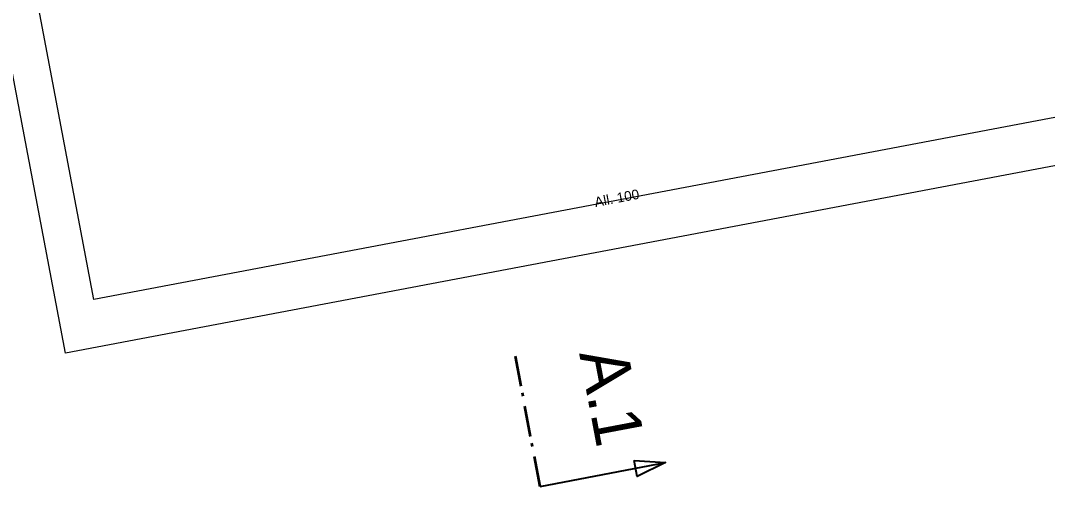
# Model space of a CAD drawing. Header units: centimetres. Extents: x 209280 to 319866, y -365283 to -277503.
# Drawn here: x 218546 to 229206, y -365283 to -360449 of the extents above; entities that cross this region are included whole.
import ezdxf

# ---------------------------------------------------------------- set-up
doc = ezdxf.new("R2010")
doc.units = ezdxf.units.CM
doc.linetypes.add('Style de ligne -6', pattern=[1.04164, 0.625, -0.20828, 0.06943, -0.13893])
doc.layers.get('0').update_dxf_attribs({"color": 252})
doc.layers.add('3-BAT C-Niveau 1', color=252, linetype='Continuous')
doc.layers.add('prlm-ZCARTOUCHE', color=7, linetype='Continuous', lineweight=13)
doc.styles.add('Futura Std Book', font='')
doc.styles.add('Helvetica', font='arial.ttf')
doc.styles.get('Futura Std Book').set_extended_font_data('Futura Std Book')

# ---------------------------------------------------------------- blocks, each defined once
blk = doc.blocks.new('Groupe-274-1')
at = {"linetype": 'Style de ligne -6', "lineweight": 35, "ltscale": 50.8}
blk.add_line((13497.9, -49998.4), (13470.4, -49853), dxfattribs=at)
at = {"linetype": 'Continuous'}
blk.add_line((13497.9, -49998.4), (13628.2, -49973.7), dxfattribs=at)
at = {"linetype": 'Continuous', "flags": 128}
blk.add_lwpolyline([(13595.4, -49971.4), (13628.2, -49973.7), (13598.6, -49988.1)], close=True, dxfattribs=at)
at = {"insert": (13587.8, -49850.9), "char_height": 50.34, "attachment_point": 1, "rotation": 280.7159, "line_spacing_factor": 0.962448, "style": 'Futura Std Book'}
blk.add_mtext('A.1', dxfattribs=at)

msp = doc.modelspace()

# ---------------------------------------------------------------- linework, layer by layer
at = {"layer": 'prlm-ZCARTOUCHE'}
for points in [[(209280.042, -312512.145), (263605.967, -302223.976), (273337.484, -353610.543), (219011.559, -363898.712)], [(209739.049, -312824.69), (263196.531, -302700.986), (272763.726, -353219.861), (219306.244, -363343.566)]]:
    msp.add_lwpolyline(points, close=True, dxfattribs=at)

# ---------------------------------------------------------------- block references
at = {"layer": '3-BAT C-Niveau 1', "xscale": 10, "yscale": 10, "zscale": 10}
msp.add_blockref('Groupe-274-1', (88960.928, 134700.79), dxfattribs=at)

# ---------------------------------------------------------------- texts
at = {"layer": '3-BAT C-Niveau 1', "insert": (224495.612, -362285.012), "char_height": 100.8724, "attachment_point": 1, "rotation": 10.7235947, "line_spacing_factor": 0.834288, "style": 'Helvetica'}
msp.add_mtext('All. 100', dxfattribs=at)

doc.saveas('drawing.dxf')
